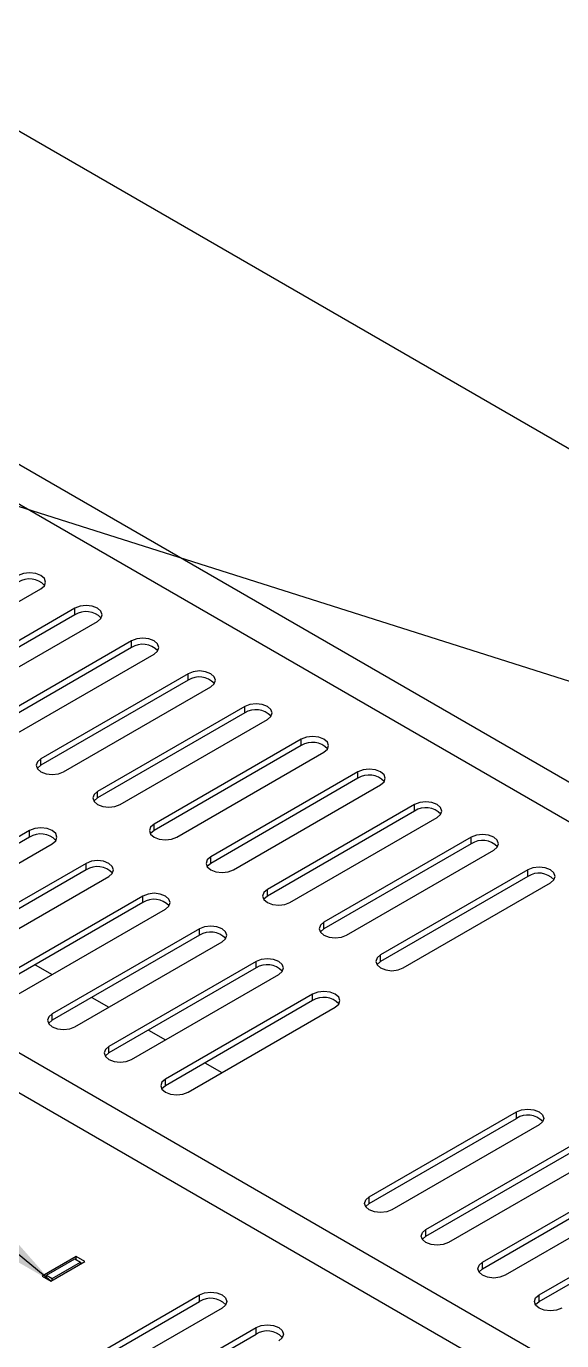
# Model space of a CAD drawing. Extents: x 0 to 841, y 0 to 594.
# Drawn here: x 214.6 to 248, y 172.4 to 254.5 of the extents above; entities that cross this region are included whole.
import ezdxf

# ---------------------------------------------------------------- set-up
doc = ezdxf.new("R2010")
doc.units = 0
doc.layers.get('0').update_dxf_attribs({"linetype": 'CONTINUOUS'})
doc.layers.add('FORMAT', color=7, linetype='CONTINUOUS')
doc.dimstyles.new('SLDDIMSTYLE5', dxfattribs={"dimtxt": 5.9944, "dimasz": 5.9944, "dimexe": 0, "dimexo": 0.0625, "dimgap": 1.4986, "dimtad": 0, "dimtih": 1, "dimtoh": 1, "dimdec": 0, "dimzin": 0, "dimtxsty": 'STANDARD', "dimblk1": 'CLOSED', "dimblk2": 'CLOSED', "dimsah": 1, "dimcen": 0.09, "dimazin": 3, "dimtfac": 1, "dimtdec": 0, "dimtofl": 0, "dimtmove": 0, "dimatfit": 3, "dimtolj": 1, "dimtzin": 0})

# ---------------------------------------------------------------- blocks, each defined once
blk = doc.blocks.new('_CLOSED')
at = {"color": 0, "linetype": 'BYBLOCK'}
for p, q in [((-1, 0.166667), (0, 0)), ((-1, 0.166667), (-1, -0.166667)), ((0, 0), (-1, -0.166667)), ((0, 0), (-1, 0))]:
    blk.add_line(p, q, dxfattribs=at)

msp = doc.modelspace()

# ---------------------------------------------------------------- linework, layer by layer
at = {"color": 7, "linetype": 'CONTINUOUS'}
for p, q in [((275.4175, 212.551), (202.7623, 254.4939)), ((328.7219, 160.9752), (188.0076, 242.2078)), ((186.4988, 240.615), (327.2131, 159.3824)), ((296.9021, 142.606), (156.1878, 223.8386)), ((154.679, 222.2458), (295.3932, 141.0132)), ((206.2978, 214.0817), (215.4902, 219.3884)), ((217.6115, 218.1638), (208.4191, 212.8571)), ((217.6115, 217.7555), (208.4191, 212.4488)), ((217.6115, 217.7555), (217.6115, 218.1638)), ((209.8333, 212.0407), (219.0257, 217.3474)), ((221.147, 216.1227), (211.9546, 210.8161)), ((221.147, 215.7145), (221.147, 216.1227)), ((221.147, 215.7145), (211.9546, 210.4078)), ((213.3689, 209.9997), (222.5612, 215.3063)), ((224.6826, 214.0817), (215.4902, 208.7751)), ((224.6826, 213.6734), (215.4902, 208.3668)), ((224.6826, 213.6734), (224.6826, 214.0817)), ((216.9044, 207.9587), (226.0968, 213.2653)), ((228.2181, 212.0407), (219.0257, 206.734)), ((228.2181, 211.6324), (228.2181, 212.0407)), ((228.2181, 211.6324), (219.0257, 206.3258)), ((220.4399, 205.9176), (229.6323, 211.2243)), ((231.7536, 209.9997), (222.5612, 204.693)), ((231.7536, 209.5914), (222.5612, 204.2848)), ((231.7536, 209.5914), (231.7536, 209.9997)), ((215.4902, 208.3668), (215.4902, 208.7751)), ((223.9755, 203.8766), (233.1678, 209.1833)), ((235.2892, 207.9587), (226.0968, 202.652)), ((235.2892, 207.5504), (235.2892, 207.9587)), ((235.2892, 207.5504), (226.0968, 202.2437)), ((227.511, 201.8356), (236.7034, 207.1423)), ((219.0257, 206.3258), (219.0257, 206.734)), ((238.8247, 205.9176), (229.6323, 200.611)), ((238.8247, 205.5094), (229.6323, 200.2027)), ((238.8247, 205.5094), (238.8247, 205.9176)), ((222.5612, 204.2848), (222.5612, 204.693)), ((231.0465, 199.7946), (240.2389, 205.1012)), ((214.7831, 204.2848), (205.5907, 198.9782)), ((214.7831, 203.8766), (205.5907, 198.5699)), ((214.7831, 203.8766), (214.7831, 204.2848)), ((242.3602, 203.8766), (233.1678, 198.57)), ((242.3602, 203.4683), (242.3602, 203.8766)), ((207.0049, 198.1618), (216.1973, 203.4684)), ((242.3602, 203.4683), (233.1678, 198.1617)), ((234.5821, 197.7536), (243.7745, 203.0602)), ((218.3186, 202.2438), (209.1262, 196.9371)), ((218.3186, 201.8355), (218.3186, 202.2438)), ((226.0968, 202.2437), (226.0968, 202.652)), ((218.3186, 201.8355), (209.1262, 196.5289)), ((210.5404, 196.1207), (219.7328, 201.4274)), ((245.8958, 201.8356), (236.7034, 196.5289)), ((245.8958, 201.4273), (236.7034, 196.1207)), ((245.8958, 201.4273), (245.8958, 201.8356)), ((221.8541, 200.2028), (212.6618, 194.8961)), ((221.8541, 199.7945), (221.8541, 200.2028)), ((229.6323, 200.2027), (229.6323, 200.611)), ((238.1176, 195.7125), (247.31, 201.0192)), ((221.8541, 199.7945), (212.6618, 194.4879)), ((214.076, 194.0797), (223.2684, 199.3864)), ((233.1678, 198.1617), (233.1678, 198.57)), ((225.3897, 198.1618), (216.1973, 192.8551)), ((225.3897, 197.7535), (216.1973, 192.4468)), ((225.3897, 197.7535), (225.3897, 198.1618)), ((217.6115, 192.0387), (226.8039, 197.3454)), ((228.9252, 196.1207), (219.7328, 190.8141)), ((228.9252, 195.7125), (228.9252, 196.1207)), ((236.7034, 196.1207), (236.7034, 196.5289)), ((215.1294, 195.9124), (216.19, 195.3002)), ((228.9252, 195.7125), (219.7328, 190.4058)), ((221.147, 189.9977), (230.3394, 195.3043)), ((218.665, 193.8714), (219.7256, 193.2591)), ((232.4607, 194.0797), (223.2684, 188.7731)), ((232.4607, 193.6715), (223.2684, 188.3648)), ((232.4607, 193.6715), (232.4607, 194.0797)), ((216.1973, 192.4468), (216.1973, 192.8551)), ((224.6826, 187.9567), (233.875, 193.2633)), ((222.2005, 191.8304), (223.2611, 191.2181)), ((219.7328, 190.4058), (219.7328, 190.8141)), ((225.736, 189.7894), (226.7966, 189.1771)), ((223.2684, 188.3648), (223.2684, 188.7731)), ((235.9963, 181.4254), (245.1887, 186.732)), ((235.9963, 181.0171), (245.1887, 186.3238)), ((245.1887, 186.3238), (245.1887, 186.732)), ((246.6029, 185.9156), (237.4105, 180.609)), ((239.5318, 179.3844), (248.7242, 184.691)), ((239.5318, 178.9761), (248.7242, 184.2828)), ((250.1384, 183.8746), (240.946, 178.568)), ((243.0673, 177.3434), (252.2597, 182.65)), ((243.0673, 176.9351), (252.2597, 182.2417)), ((235.9963, 181.0171), (235.9963, 181.4254)), ((253.6739, 181.8336), (244.4816, 176.5269)), ((246.6029, 175.3023), (255.7953, 180.609)), ((246.6029, 174.8941), (255.7953, 180.2007)), ((239.5318, 178.9761), (239.5318, 179.3844)), ((217.6999, 177.7005), (215.5786, 176.4759)), ((215.8437, 176.5269), (217.6115, 177.5475)), ((216.1089, 176.1698), (218.2302, 177.3944)), ((216.1973, 176.3228), (217.9651, 177.3434)), ((217.6115, 177.5475), (217.9651, 177.3434)), ((218.2302, 177.3944), (217.6999, 177.7005)), ((217.6999, 177.4964), (217.6999, 177.7005)), ((217.9651, 177.3434), (217.9651, 177.2413)), ((243.0673, 176.9351), (243.0673, 177.3434)), ((215.5786, 176.4759), (216.1089, 176.1698)), ((215.8437, 176.5269), (216.1973, 176.3228)), ((215.8437, 176.3228), (215.8437, 176.5269)), ((216.1973, 176.2208), (216.1973, 176.3228)), ((216.1973, 169.9957), (225.3897, 175.3023)), ((216.1973, 169.5874), (225.3897, 174.8941)), ((225.3897, 174.8941), (225.3897, 175.3023)), ((246.6029, 174.8941), (246.6029, 175.3023)), ((226.8039, 174.4859), (217.6115, 169.1793)), ((219.7328, 167.9547), (228.9252, 173.2613)), ((228.9252, 172.853), (228.9252, 173.2613)), ((219.7328, 167.5464), (228.9252, 172.853))]:
    msp.add_line(p, q, dxfattribs=at)
at = {"color": 7, "linetype": 'CONTINUOUS', "flags": 128}
for points in [[(215.4902, 219.3884), (215.707, 219.5757), (215.7831, 219.7966), (215.707, 220.0175), (215.4902, 220.2048), (215.1658, 220.3299), (214.7831, 220.3739), (214.4004, 220.3299), (214.076, 220.2048)], [(219.0257, 217.3474), (219.2425, 217.5346), (219.3186, 217.7556), (219.2425, 217.9765), (219.0257, 218.1638), (218.7013, 218.2889), (218.3186, 218.3328), (217.9359, 218.2889), (217.6115, 218.1638)], [(222.5612, 215.3063), (222.778, 215.4936), (222.8541, 215.7145), (222.778, 215.9355), (222.5612, 216.1227), (222.2368, 216.2479), (221.8541, 216.2918), (221.4715, 216.2479), (221.147, 216.1227)], [(226.0968, 213.2653), (226.3136, 213.4526), (226.3897, 213.6735), (226.3136, 213.8944), (226.0968, 214.0817), (225.7724, 214.2069), (225.3897, 214.2508), (225.007, 214.2069), (224.6826, 214.0817)], [(229.6323, 211.2243), (229.8491, 211.4116), (229.9252, 211.6325), (229.8491, 211.8534), (229.6323, 212.0407), (229.3079, 212.1658), (228.9252, 212.2098), (228.5425, 212.1658), (228.2181, 212.0407)], [(233.1678, 209.1833), (233.3846, 209.3706), (233.4607, 209.5915), (233.3846, 209.8124), (233.1678, 209.9997), (232.8434, 210.1248), (232.4607, 210.1688), (232.0781, 210.1248), (231.7536, 209.9997)], [(215.4902, 208.7751), (215.2734, 208.5878), (215.1973, 208.3669), (215.2734, 208.1459), (215.4902, 207.9587), (215.8146, 207.8335), (216.1973, 207.7896), (216.58, 207.8335), (216.9044, 207.9587)], [(215.4902, 208.3668), (215.2734, 208.1795), (215.2619, 208.1627)], [(236.7034, 207.1423), (236.9202, 207.3295), (236.9963, 207.5505), (236.9202, 207.7714), (236.7034, 207.9587), (236.379, 208.0838), (235.9963, 208.1277), (235.6136, 208.0838), (235.2892, 207.9587)], [(219.0257, 206.734), (218.8089, 206.5468), (218.7328, 206.3258), (218.8089, 206.1049), (219.0257, 205.9176), (219.3501, 205.7925), (219.7328, 205.7486), (220.1155, 205.7925), (220.4399, 205.9176)], [(219.0257, 206.3258), (218.8089, 206.1385), (218.7974, 206.1217)], [(240.2389, 205.1012), (240.4557, 205.2885), (240.5318, 205.5094), (240.4557, 205.7304), (240.2389, 205.9176), (239.9145, 206.0428), (239.5318, 206.0867), (239.1491, 206.0428), (238.8247, 205.9176)], [(216.1973, 203.4684), (216.4141, 203.6557), (216.4902, 203.8766), (216.4141, 204.0975), (216.1973, 204.2848), (215.8729, 204.41), (215.4902, 204.4539), (215.1075, 204.41), (214.7831, 204.2848)], [(222.5612, 204.693), (222.3445, 204.5057), (222.2684, 204.2848), (222.3445, 204.0639), (222.5612, 203.8766), (222.8857, 203.7515), (223.2684, 203.7075), (223.651, 203.7515), (223.9755, 203.8766)], [(222.5612, 204.2848), (222.3445, 204.0975), (222.333, 204.0807)], [(243.7745, 203.0602), (243.9912, 203.2475), (244.0673, 203.4684), (243.9912, 203.6893), (243.7745, 203.8766), (243.45, 204.0018), (243.0673, 204.0457), (242.6847, 204.0018), (242.3602, 203.8766)], [(219.7328, 201.4274), (219.9496, 201.6147), (220.0257, 201.8356), (219.9496, 202.0565), (219.7328, 202.2438), (219.4084, 202.3689), (219.0257, 202.4129), (218.643, 202.3689), (218.3186, 202.2438)], [(226.0968, 202.652), (225.88, 202.4647), (225.8039, 202.2438), (225.88, 202.0229), (226.0968, 201.8356), (226.4212, 201.7105), (226.8039, 201.6665), (227.1866, 201.7105), (227.511, 201.8356)], [(226.0968, 202.2437), (225.88, 202.0564), (225.8685, 202.0397)], [(247.31, 201.0192), (247.5268, 201.2065), (247.6029, 201.4274), (247.5268, 201.6483), (247.31, 201.8356), (246.9856, 201.9607), (246.6029, 202.0047), (246.2202, 201.9607), (245.8958, 201.8356)], [(223.2684, 199.3864), (223.4851, 199.5737), (223.5612, 199.7946), (223.4851, 200.0155), (223.2684, 200.2028), (222.9439, 200.3279), (222.5612, 200.3719), (222.1786, 200.3279), (221.8541, 200.2028)], [(229.6323, 200.611), (229.4155, 200.4237), (229.3394, 200.2028), (229.4155, 199.9819), (229.6323, 199.7946), (229.9567, 199.6694), (230.3394, 199.6255), (230.7221, 199.6694), (231.0465, 199.7946)], [(229.6323, 200.2027), (229.4155, 200.0154), (229.404, 199.9986)], [(233.1678, 198.57), (232.9511, 198.3827), (232.875, 198.1618), (232.9511, 197.9408), (233.1678, 197.7536), (233.4923, 197.6284), (233.875, 197.5845), (234.2576, 197.6284), (234.5821, 197.7536)], [(226.8039, 197.3454), (227.0207, 197.5326), (227.0968, 197.7536), (227.0207, 197.9745), (226.8039, 198.1618), (226.4795, 198.2869), (226.0968, 198.3308), (225.7141, 198.2869), (225.3897, 198.1618)], [(233.1678, 198.1617), (232.9511, 197.9744), (232.9396, 197.9576)], [(230.3394, 195.3043), (230.5562, 195.4916), (230.6323, 195.7125), (230.5562, 195.9335), (230.3394, 196.1207), (230.015, 196.2459), (229.6323, 196.2898), (229.2496, 196.2459), (228.9252, 196.1207)], [(236.7034, 196.5289), (236.4866, 196.3417), (236.4105, 196.1207), (236.4866, 195.8998), (236.7034, 195.7125), (237.0278, 195.5874), (237.4105, 195.5435), (237.7932, 195.5874), (238.1176, 195.7125)], [(236.7034, 196.1207), (236.4866, 195.9334), (236.4751, 195.9166)], [(233.875, 193.2633), (234.0917, 193.4506), (234.1678, 193.6715), (234.0917, 193.8924), (233.875, 194.0797), (233.5505, 194.2049), (233.1678, 194.2488), (232.7852, 194.2049), (232.4607, 194.0797)], [(216.1973, 192.8551), (215.9805, 192.6678), (215.9044, 192.4469), (215.9805, 192.226), (216.1973, 192.0387), (216.5217, 191.9136), (216.9044, 191.8696), (217.2871, 191.9136), (217.6115, 192.0387)], [(216.1973, 192.4468), (215.9805, 192.2596), (215.969, 192.2428)], [(219.7328, 190.8141), (219.516, 190.6268), (219.4399, 190.4059), (219.516, 190.185), (219.7328, 189.9977), (220.0572, 189.8725), (220.4399, 189.8286), (220.8226, 189.8725), (221.147, 189.9977)], [(219.7328, 190.4058), (219.516, 190.2185), (219.5045, 190.2017)], [(223.2684, 188.7731), (223.0516, 188.5858), (222.9755, 188.3649), (223.0516, 188.1439), (223.2684, 187.9567), (223.5928, 187.8315), (223.9755, 187.7876), (224.3581, 187.8315), (224.6826, 187.9567)], [(223.2684, 188.3648), (223.0516, 188.1775), (223.0401, 188.1607)], [(245.1887, 186.732), (245.5131, 186.8572), (245.8958, 186.9011), (246.2785, 186.8572), (246.6029, 186.732), (246.8197, 186.5448), (246.8958, 186.3238), (246.8197, 186.1029), (246.6029, 185.9156)], [(237.4105, 180.609), (237.0861, 180.4838), (236.7034, 180.4399), (236.3207, 180.4838), (235.9963, 180.609), (235.7795, 180.7963), (235.7034, 181.0172), (235.7795, 181.2381), (235.9963, 181.4254)], [(235.768, 180.8131), (235.7795, 180.8298), (235.9963, 181.0171)], [(240.946, 178.568), (240.6216, 178.4428), (240.2389, 178.3989), (239.8562, 178.4428), (239.5318, 178.568), (239.315, 178.7553), (239.2389, 178.9762), (239.315, 179.1971), (239.5318, 179.3844)], [(239.3035, 178.772), (239.315, 178.7888), (239.5318, 178.9761)], [(244.4816, 176.5269), (244.1571, 176.4018), (243.7745, 176.3579), (243.3918, 176.4018), (243.0673, 176.5269), (242.8506, 176.7142), (242.7745, 176.9352), (242.8506, 177.1561), (243.0673, 177.3434)], [(242.8391, 176.731), (242.8506, 176.7478), (243.0673, 176.9351)], [(225.3897, 175.3023), (225.7141, 175.4275), (226.0968, 175.4714), (226.4795, 175.4275), (226.8039, 175.3023), (227.0207, 175.115), (227.0968, 174.8941), (227.0207, 174.6732), (226.8039, 174.4859)], [(248.0171, 174.4859), (247.6927, 174.3608), (247.31, 174.3168), (246.9273, 174.3608), (246.6029, 174.4859), (246.3861, 174.6732), (246.31, 174.8941), (246.3861, 175.115), (246.6029, 175.3023)], [(246.3746, 174.69), (246.3861, 174.7068), (246.6029, 174.8941)], [(228.9252, 173.2613), (229.2496, 173.3865), (229.6323, 173.4304), (230.015, 173.3865), (230.3394, 173.2613), (230.5562, 173.074), (230.6323, 172.8531), (230.5562, 172.6322), (230.3394, 172.4449)]]:
    msp.add_lwpolyline(points, dxfattribs=at)
at = {"color": 7, "linetype": 'CONTINUOUS'}
for centre, start, end in [((214.7747, 218.7083), 43.131885, 122.703507), ((218.3102, 216.6673), 43.131868, 122.703524), ((221.8458, 214.6262), 43.131803, 122.703631), ((225.3813, 212.5852), 43.132096, 122.703297), ((228.9168, 210.5442), 43.132096, 122.703297), ((232.4524, 208.5032), 43.13204, 122.703358), ((235.9879, 206.4622), 43.132028, 122.70337), ((239.5234, 204.4211), 43.131966, 122.703437), ((215.4818, 202.7883), 43.132096, 122.703297), ((243.059, 202.3801), 43.132087, 122.703305), ((219.0173, 200.7473), 43.13204, 122.703358), ((246.5945, 200.3391), 43.131888, 122.703525), ((222.5529, 198.7063), 43.132028, 122.70337), ((226.0884, 196.6653), 43.131966, 122.703437), ((229.6239, 194.6242), 43.132087, 122.703305), ((233.1595, 192.5832), 43.131888, 122.703525), ((245.8874, 185.2356), 43.131536, 122.703857), ((226.0884, 173.8059), 43.131518, 122.703874), ((229.6239, 171.7648), 43.132184, 122.703208)]:
    msp.add_arc(centre, 1.2932, start, end, dxfattribs=at)

# ---------------------------------------------------------------- leaders
at = {"layer": 'FORMAT'}
for points in [[(216.1089, 176.1698), (121.3619, 253.912)], [(268.8767, 207.1423), (121.3619, 253.912)]]:
    msp.add_leader(points, dimstyle='SLDDIMSTYLE5', dxfattribs=at)

doc.saveas('drawing.dxf')
